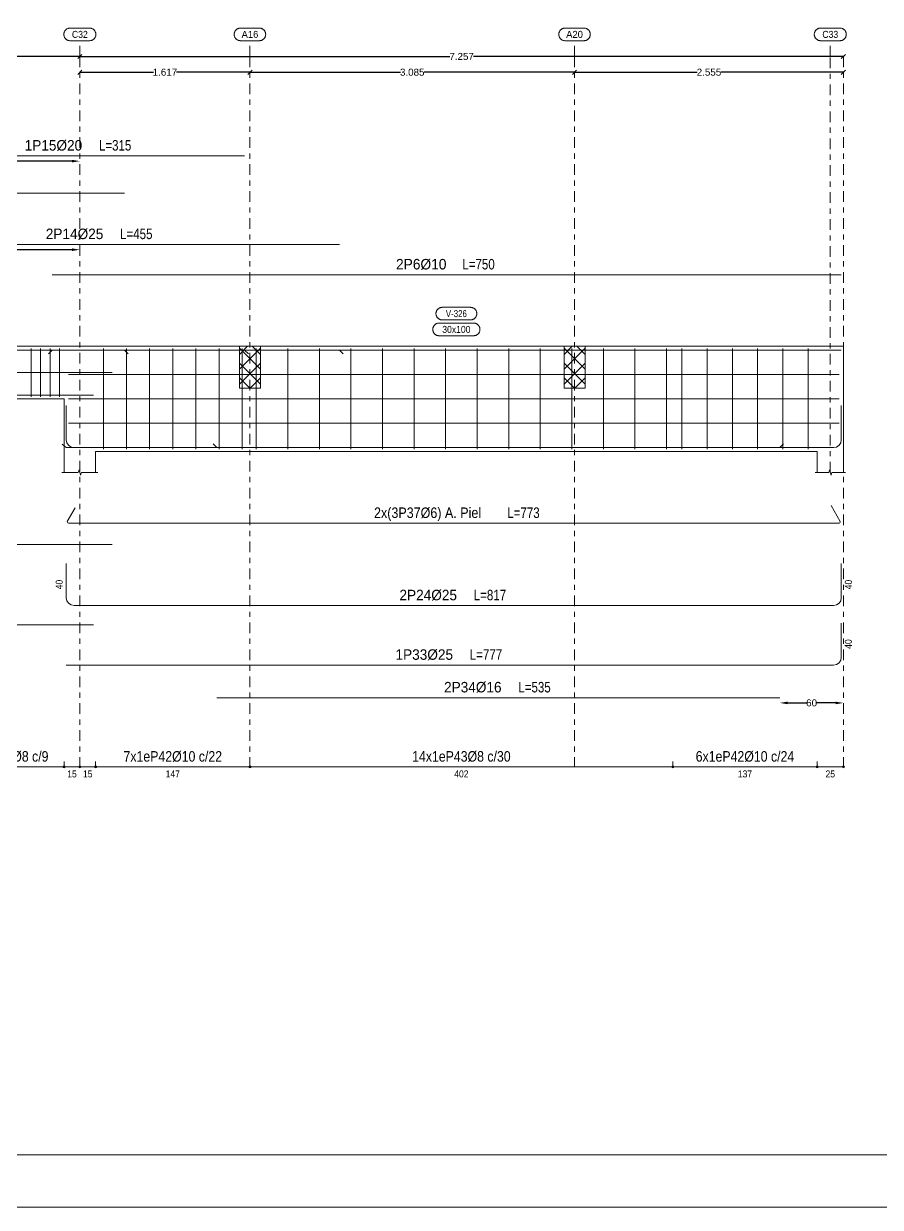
# Model space of a CAD drawing. Header units: millimetres. Extents: x 3 to 479, y -191 to 120.
# Drawn here: x 183.02 to 199.31, y 21.26 to 43.76 of the extents above; entities that cross this region are included whole.
import ezdxf
from ezdxf.enums import TextEntityAlignment as Align

# ---------------------------------------------------------------- set-up
doc = ezdxf.new("R2010")
doc.units = ezdxf.units.MM
doc.linetypes.add('CYPE_RAYAPUNTO', pattern=[0.4125, 0.2025, -0.105, 0, -0.105])
for name, color, linetype, lineweight in [('ALZ_ARM_LONG_ARM_TEXTOS', 3, 'Continuous', 9), ('ALZ_ARM_LONG_TXT_LONG', 3, 'Continuous', 9), ('ALZ_ARM_TRANS_TXT_EST', 3, 'Continuous', 9), ('ALZ_CONT_NUDOS', 122, 'Continuous', 9), ('ALZ_CONT_VIG_HORMIGON', 2, 'Continuous', 9), ('ALZ_COT_COT_ANCLAJES', 3, 'Continuous', 0), ('ALZ_COT_COT_ARM', 3, 'Continuous', 0), ('ALZ_COT_COT_EST', 3, 'Continuous', 0), ('ALZ_COT_COT_LIN_APOYOS', 2, 'CYPE_RAYAPUNTO', 0), ('ALZ_COT_LONGITUD_PROYECTADA', 122, 'Continuous', 0), ('ALZ_COT_TEXTOS_ESTRIBOS', 122, 'Continuous', 0), ('ALZ_REF_COT_LIN_AUX_COTA', 2, 'CYPE_RAYAPUNTO', 9), ('ALZ_REF_REF_NOMBRE', 3, 'Continuous', 9), ('ALZ_REF_REF_REFERENCIA', 3, 'Continuous', 9), ('ALZ_REF_TEXTO_REF_NOMBRE', 3, 'Continuous', 9), ('ALZ_REF_TEXTO_REF_REFERENCIA', 3, 'Continuous', 9), ('ARM_LONGITUDINAL_Ø10', 103, 'Continuous', 9), ('ARM_LONGITUDINAL_Ø12', 171, 'Continuous', 9), ('ARM_LONGITUDINAL_Ø16', 212, 'Continuous', 9), ('ARM_LONGITUDINAL_Ø20', 30, 'Continuous', 9), ('ARM_LONGITUDINAL_Ø25', 20, 'Continuous', 9), ('ARM_LONGITUDINAL_Ø6', 151, 'Continuous', 9), ('ARM_TRANSVERSAL_Ø10', 103, 'Continuous', 9), ('ARM_TRANSVERSAL_Ø8', 32, 'Continuous', 9), ('RECUAD_LIMITES', 2, 'Continuous', 0), ('RECUAD_MARCO', 1, 'Continuous', 20)]:
    doc.layers.add(name, color=color, linetype=linetype, lineweight=lineweight)
doc.styles.add('CYPETXT_0.2_romans', font='arial.ttf', dxfattribs={"height": 0.133333})
doc.styles.add('CYPETXT_romans', font='arial.ttf', dxfattribs={"height": 0.2})
doc.dimstyles.new('cype_arrow', dxfattribs={"dimtxt": 0.18, "dimasz": 0.15, "dimexe": 0.05, "dimexo": 0.05, "dimgap": 0, "dimtad": 0, "dimdec": 4, "dimzin": 0, "dimdsep": 46, "dimtxsty": 'CYPETXT_0.2_romans', "dimcen": 0.09, "dimadec": 0, "dimazin": 0, "dimtfac": 1, "dimtdec": 4, "dimtofl": 0, "dimtmove": 2, "dimatfit": 3, "dimfxl": 1, "dimtolj": 1, "dimtzin": 0, "dimarcsym": 0})
doc.dimstyles.new('cype_oblique', dxfattribs={"dimtxt": 0.18, "dimasz": 0.18, "dimexe": 0.05, "dimexo": 0.05, "dimgap": 0, "dimtad": 0, "dimdec": 4, "dimzin": 0, "dimdsep": 46, "dimtxsty": 'CYPETXT_0.2_romans', "dimblk": 'OBLIQUE', "dimtsz": 0.04, "dimcen": 0.09, "dimadec": 0, "dimazin": 0, "dimtfac": 1, "dimtdec": 4, "dimtofl": 0, "dimtmove": 2, "dimatfit": 3, "dimfxl": 1, "dimtolj": 1, "dimtzin": 0, "dimarcsym": 0})

# ---------------------------------------------------------------- blocks, each defined once
blk = doc.blocks.new('*D1128')
at = {"layer": 'ALZ_COT_LONGITUD_PROYECTADA', "color": 0, "lineweight": -2, "transparency": 16777216}
for p, q in [((184.05, 42.801), (184.13, 42.881)), ((184.09, 42.841), (185.488, 42.841)), ((187.323, 42.841), (185.925, 42.841)), ((187.283, 42.801), (187.363, 42.881))]:
    blk.add_line(p, q, dxfattribs=at)
at = {"layer": 'Defpoints', "color": 0, "transparency": 16777216}
for p in [(184.09, 42.841), (184.09, 42.841), (187.323, 42.841)]:
    blk.add_point(p, dxfattribs=at)
at = {"layer": 'ALZ_COT_LONGITUD_PROYECTADA', "color": 0, "transparency": 16777216, "insert": (185.707, 42.841), "char_height": 0.1333, "attachment_point": 5, "style": 'CYPETXT_0.2_romans'}
blk.add_mtext('\\A1;1.617', dxfattribs=at)
blk = doc.blocks.new('_OBLIQUE')
at = {"color": 0, "linetype": 'ByBlock', "lineweight": -2}
blk.add_line((-0.5, -0.5), (0.5, 0.5), dxfattribs=at)
blk = doc.blocks.new('*D1129')
at = {"layer": 'ALZ_COT_LONGITUD_PROYECTADA', "color": 0, "lineweight": -2, "transparency": 16777216}
for p, q in [((187.283, 42.801), (187.363, 42.881)), ((187.323, 42.841), (190.183, 42.841)), ((193.493, 42.841), (190.634, 42.841)), ((193.453, 42.801), (193.533, 42.881))]:
    blk.add_line(p, q, dxfattribs=at)
at = {"layer": 'Defpoints', "color": 0, "transparency": 16777216}
for p in [(187.323, 42.841), (187.323, 42.841), (193.493, 42.841)]:
    blk.add_point(p, dxfattribs=at)
at = {"layer": 'ALZ_COT_LONGITUD_PROYECTADA', "color": 0, "transparency": 16777216, "insert": (190.408, 42.841), "char_height": 0.1333, "attachment_point": 5, "style": 'CYPETXT_0.2_romans'}
blk.add_mtext('\\A1;3.085', dxfattribs=at)
blk = doc.blocks.new('*D1130')
at = {"layer": 'ALZ_COT_LONGITUD_PROYECTADA', "color": 0, "lineweight": -2, "transparency": 16777216}
for p, q in [((193.453, 42.801), (193.533, 42.881)), ((193.493, 42.841), (195.822, 42.841)), ((198.604, 42.841), (196.275, 42.841)), ((198.564, 42.801), (198.644, 42.881))]:
    blk.add_line(p, q, dxfattribs=at)
at = {"layer": 'Defpoints', "color": 0, "transparency": 16777216}
for p in [(193.493, 42.841), (193.493, 42.841), (198.604, 42.841)]:
    blk.add_point(p, dxfattribs=at)
at = {"layer": 'ALZ_COT_LONGITUD_PROYECTADA', "color": 0, "transparency": 16777216, "insert": (196.049, 42.841), "char_height": 0.1333, "attachment_point": 5, "style": 'CYPETXT_0.2_romans'}
blk.add_mtext('\\A1;2.555', dxfattribs=at)
blk = doc.blocks.new('*D1138')
at = {"layer": 'ALZ_COT_LONGITUD_PROYECTADA', "color": 0, "lineweight": -2, "transparency": 16777216}
for p, q in [((174.18, 43.101), (174.26, 43.181)), ((174.22, 43.141), (178.927, 43.141)), ((184.09, 43.141), (179.383, 43.141)), ((184.05, 43.101), (184.13, 43.181))]:
    blk.add_line(p, q, dxfattribs=at)
at = {"layer": 'Defpoints', "color": 0, "transparency": 16777216}
for p in [(174.22, 43.141), (174.22, 43.141), (184.09, 43.141)]:
    blk.add_point(p, dxfattribs=at)
at = {"layer": 'ALZ_COT_LONGITUD_PROYECTADA', "color": 0, "transparency": 16777216, "insert": (179.155, 43.141), "char_height": 0.1333, "attachment_point": 5, "style": 'CYPETXT_0.2_romans'}
blk.add_mtext('\\A1;4.935', dxfattribs=at)
blk = doc.blocks.new('*D1139')
at = {"layer": 'ALZ_COT_LONGITUD_PROYECTADA', "color": 0, "lineweight": -2, "transparency": 16777216}
for p, q in [((184.05, 43.101), (184.13, 43.181)), ((184.09, 43.141), (191.123, 43.141)), ((198.604, 43.141), (191.572, 43.141)), ((198.564, 43.101), (198.644, 43.181))]:
    blk.add_line(p, q, dxfattribs=at)
at = {"layer": 'Defpoints', "color": 0, "transparency": 16777216}
for p in [(184.09, 43.141), (184.09, 43.141), (198.604, 43.141)]:
    blk.add_point(p, dxfattribs=at)
at = {"layer": 'ALZ_COT_LONGITUD_PROYECTADA', "color": 0, "transparency": 16777216, "insert": (191.347, 43.141), "char_height": 0.1333, "attachment_point": 5, "style": 'CYPETXT_0.2_romans'}
blk.add_mtext('\\A1;7.257', dxfattribs=at)
blk = doc.blocks.new('*D1161')
at = {"layer": 'ALZ_COT_COT_ARM', "color": 0, "lineweight": -2, "transparency": 16777216}
for p, q in [((180.075, 39.467), (181.859, 39.467)), ((183.94, 39.467), (182.156, 39.467))]:
    blk.add_line(p, q, dxfattribs=at)
at = {"layer": 'ALZ_COT_COT_ARM', "color": 0, "transparency": 16777216}
for points in [[(180.075, 39.492), (180.075, 39.442), (179.925, 39.467)], [(183.94, 39.492), (183.94, 39.442), (184.09, 39.467)]]:
    blk.add_solid(points, dxfattribs=at)
at = {"layer": 'Defpoints', "color": 0, "transparency": 16777216}
for p in [(179.925, 39.467), (184.09, 39.467), (184.09, 39.467)]:
    blk.add_point(p, dxfattribs=at)
at = {"layer": 'ALZ_COT_COT_ARM', "color": 0, "transparency": 16777216, "insert": (182.007, 39.467), "char_height": 0.1333, "attachment_point": 5, "style": 'CYPETXT_0.2_romans'}
blk.add_mtext('\\A1;208', dxfattribs=at)
blk = doc.blocks.new('*D1162')
at = {"layer": 'ALZ_COT_COT_ARM', "color": 0, "lineweight": -2, "transparency": 16777216}
for p, q in [((181.073, 41.151), (182.365, 41.151)), ((183.94, 41.151), (182.648, 41.151))]:
    blk.add_line(p, q, dxfattribs=at)
at = {"layer": 'ALZ_COT_COT_ARM', "color": 0, "transparency": 16777216}
for points in [[(181.073, 41.176), (181.073, 41.126), (180.923, 41.151)], [(183.94, 41.176), (183.94, 41.126), (184.09, 41.151)]]:
    blk.add_solid(points, dxfattribs=at)
at = {"layer": 'Defpoints', "color": 0, "transparency": 16777216}
for p in [(180.923, 41.151), (184.09, 41.151), (184.09, 41.151)]:
    blk.add_point(p, dxfattribs=at)
at = {"layer": 'ALZ_COT_COT_ARM', "color": 0, "transparency": 16777216, "insert": (182.506, 41.151), "char_height": 0.1333, "attachment_point": 5, "style": 'CYPETXT_0.2_romans'}
blk.add_mtext('\\A1;158', dxfattribs=at)
blk = doc.blocks.new('*D1179')
at = {"layer": 'ALZ_COT_COT_ARM', "color": 0, "lineweight": -2, "transparency": 16777216}
for p, q in [((197.545, 30.848), (197.904, 30.848)), ((198.454, 30.848), (198.095, 30.848))]:
    blk.add_line(p, q, dxfattribs=at)
at = {"layer": 'ALZ_COT_COT_ARM', "color": 0, "transparency": 16777216}
for points in [[(197.545, 30.873), (197.545, 30.823), (197.395, 30.848)], [(198.454, 30.873), (198.454, 30.823), (198.604, 30.848)]]:
    blk.add_solid(points, dxfattribs=at)
at = {"layer": 'Defpoints', "color": 0, "transparency": 16777216}
for p in [(197.395, 30.848), (198.604, 30.848), (198.604, 30.848)]:
    blk.add_point(p, dxfattribs=at)
at = {"layer": 'ALZ_COT_COT_ARM', "color": 0, "transparency": 16777216, "insert": (198, 30.848), "char_height": 0.1333, "attachment_point": 5, "style": 'CYPETXT_0.2_romans'}
blk.add_mtext('\\A1;60', dxfattribs=at)

msp = doc.modelspace()

# ---------------------------------------------------------------- linework, layer by layer
at = {"layer": 'ALZ_CONT_NUDOS', "lineweight": 0}
for p, q in [((187.12333, 37.47589), (187.27825, 37.63081)), ((187.12333, 37.19304), (187.52333, 37.59304)), ((187.52333, 37.19304), (187.12333, 37.59304)), ((187.52333, 37.47589), (187.36841, 37.63081)), ((193.29333, 37.47589), (193.44825, 37.63081)), ((193.29333, 37.19304), (193.69333, 37.59304)), ((193.69333, 37.19304), (193.29333, 37.59304)), ((193.69333, 37.47589), (193.53841, 37.63081)), ((187.12333, 36.9102), (187.52333, 37.3102)), ((187.52333, 36.9102), (187.12333, 37.3102)), ((193.29333, 36.9102), (193.69333, 37.3102)), ((193.69333, 36.9102), (193.29333, 37.3102)), ((187.31989, 36.83081), (187.12333, 37.02736)), ((187.32678, 36.83081), (187.52333, 37.02736)), ((193.48988, 36.83081), (193.29333, 37.02736)), ((193.49678, 36.83081), (193.69333, 37.02736))]:
    msp.add_line(p, q, dxfattribs=at)
at = {"layer": 'ALZ_CONT_NUDOS'}
for p, q in [((183.79014, 36.63081), (183.79014, 35.23081)), ((184.39014, 35.63081), (184.39014, 35.23081)), ((198.10428, 35.63081), (198.10428, 35.23081)), ((198.60428, 35.63081), (198.60428, 35.23081))]:
    msp.add_line(p, q, dxfattribs=at)
for points in [[(183.79014, 37.63081), (184.39014, 37.63081)], [(198.10428, 37.63081), (198.60428, 37.63081), (198.60428, 35.63081)], [(183.75014, 35.23081), (184.06014, 35.23081), (184.07514, 35.28081), (184.10514, 35.18081), (184.12014, 35.23081), (184.43014, 35.23081)], [(198.06428, 35.23081), (198.32428, 35.23081), (198.33928, 35.28081), (198.36928, 35.18081), (198.38428, 35.23081), (198.64428, 35.23081)]]:
    msp.add_lwpolyline(points, dxfattribs=at)
at = {"layer": 'ALZ_CONT_NUDOS', "lineweight": 0}
for points in [[(187.12333, 37.63081), (187.12333, 36.83081), (187.52333, 36.83081), (187.52333, 37.63081), (187.12333, 37.63081)], [(193.29333, 37.63081), (193.29333, 36.83081), (193.69333, 36.83081), (193.69333, 37.63081), (193.29333, 37.63081)]]:
    msp.add_lwpolyline(points, close=True, dxfattribs=at)
at = {"layer": 'ALZ_CONT_VIG_HORMIGON'}
for p, q in [((174.62014, 37.63081), (183.79014, 37.63081)), ((184.39014, 37.63081), (187.32333, 37.63081)), ((187.32333, 37.63081), (193.49333, 37.63081)), ((193.49333, 37.63081), (198.10428, 37.63081)), ((174.62014, 36.63081), (183.79014, 36.63081)), ((184.39014, 35.63081), (187.32333, 35.63081)), ((187.32333, 35.63081), (193.49333, 35.63081)), ((193.49333, 35.63081), (198.10428, 35.63081))]:
    msp.add_line(p, q, dxfattribs=at)
at = {"layer": 'ALZ_COT_COT_EST'}
for p, q in [((183.79014, 29.63167), (183.79014, 29.73167)), ((184.09014, 29.63167), (184.09014, 29.73167)), ((184.39014, 29.63167), (184.39014, 29.73167)), ((187.32333, 29.63167), (187.32333, 29.73167)), ((195.36145, 29.63167), (195.36145, 29.73167)), ((198.10428, 29.63167), (198.10428, 29.73167))]:
    msp.add_line(p, q, dxfattribs=at)
for points in [[(181.45865, 29.63167), (183.79014, 29.63167), (183.79014, 29.73167)], [(183.79014, 29.63167), (184.09014, 29.63167), (184.09014, 29.73167)], [(184.09014, 29.63167), (184.39014, 29.63167), (184.39014, 29.73167)], [(184.39014, 29.63167), (187.32333, 29.63167), (187.32333, 29.73167)], [(187.32333, 29.63167), (195.36145, 29.63167), (195.36145, 29.73167)], [(195.36145, 29.63167), (198.10428, 29.63167), (198.10428, 29.73167)], [(198.10428, 29.63167), (198.60428, 29.63167), (198.60428, 29.73167)]]:
    msp.add_lwpolyline(points, dxfattribs=at)
for centre in [(183.79014, 29.63167), (183.79014, 29.63167), (184.09014, 29.63167), (184.09014, 29.63167), (184.39014, 29.63167), (184.39014, 29.63167), (187.32333, 29.63167), (187.32333, 29.63167), (195.36145, 29.63167), (195.36145, 29.63167), (198.10428, 29.63167), (198.10428, 29.63167), (198.60428, 29.63167)]:
    msp.add_circle(centre, 0.02, dxfattribs=at)
at = {"layer": 'ALZ_COT_COT_LIN_APOYOS'}
for p, q in [((184.09014, 43.1409), (184.09014, 29.63167)), ((184.09014, 43.1409), (184.09014, 29.63167)), ((187.32333, 43.1409), (187.32333, 29.63167)), ((193.49333, 43.1409), (193.49333, 29.63167)), ((198.60428, 43.1409), (198.60428, 29.63167)), ((198.60428, 43.1409), (198.60428, 29.63167))]:
    msp.add_line(p, q, dxfattribs=at)
at = {"layer": 'ALZ_REF_COT_LIN_AUX_COTA'}
for p, q in [((184.09014, 43.1409), (184.09014, 43.4409)), ((187.32333, 43.1409), (187.32333, 43.4409)), ((193.49333, 43.1409), (193.49333, 43.4409)), ((198.35428, 43.1409), (198.35428, 43.4409)), ((198.35428, 35.23081), (198.35428, 43.1409))]:
    msp.add_line(p, q, dxfattribs=at)
at = {"layer": 'ALZ_REF_REF_NOMBRE'}
for points in [[(191.51521, 38.37081), (191.52322, 38.37054), (191.5312, 38.36974), (191.53911, 38.3684), (191.54691, 38.36654), (191.55457, 38.36417), (191.56205, 38.36129), (191.56933, 38.35791), (191.57636, 38.35406), (191.58312, 38.34974), (191.58958, 38.34498), (191.5957, 38.33981), (191.60147, 38.33423), (191.60685, 38.32828), (191.61182, 38.32199), (191.61635, 38.31538), (191.62044, 38.30848), (191.62406, 38.30132), (191.62719, 38.29394), (191.62982, 38.28636), (191.63194, 38.27863), (191.63354, 38.27077), (191.6346, 38.26282), (191.63514, 38.25482), (191.63514, 38.2468), (191.6346, 38.2388), (191.63354, 38.23085), (191.63194, 38.22299), (191.62982, 38.21525), (191.62719, 38.20768), (191.62406, 38.2003), (191.62044, 38.19314), (191.61635, 38.18624), (191.61182, 38.17963), (191.60685, 38.17333), (191.60147, 38.16738), (191.5957, 38.16181), (191.58958, 38.15663), (191.58312, 38.15188), (191.57636, 38.14756), (191.56933, 38.14371), (191.56205, 38.14033), (191.55457, 38.13745), (191.54691, 38.13507), (191.53911, 38.13321), (191.5312, 38.13188), (191.52322, 38.13108), (191.51521, 38.13081), (190.97921, 38.13081), (190.97119, 38.13108), (190.96321, 38.13188), (190.95531, 38.13321), (190.9475, 38.13507), (190.93984, 38.13745), (190.93236, 38.14033), (190.92509, 38.14371), (190.91805, 38.14756), (190.91129, 38.15188), (190.90484, 38.15663), (190.89871, 38.16181), (190.89295, 38.16738), (190.88757, 38.17333), (190.8826, 38.17963), (190.87806, 38.18624), (190.87397, 38.19314), (190.87036, 38.2003), (190.86723, 38.20768), (190.8646, 38.21525), (190.86248, 38.22299), (190.86088, 38.23085), (190.85981, 38.2388), (190.85927, 38.2468), (190.85927, 38.25482), (190.85981, 38.26282), (190.86088, 38.27077), (190.86248, 38.27863), (190.8646, 38.28636), (190.86723, 38.29394), (190.87036, 38.30132), (190.87397, 38.30848), (190.87806, 38.31538), (190.8826, 38.32199), (190.88757, 38.32828), (190.89295, 38.33423), (190.89871, 38.33981), (190.90484, 38.34498), (190.91129, 38.34974), (190.91805, 38.35406), (190.92509, 38.35791), (190.93236, 38.36129), (190.93984, 38.36417), (190.9475, 38.36654), (190.95531, 38.3684), (190.96321, 38.36974), (190.97119, 38.37054), (190.97921, 38.37081), (191.51521, 38.37081)], [(191.57621, 38.07081), (191.58422, 38.07054), (191.5922, 38.06974), (191.60011, 38.0684), (191.60791, 38.06654), (191.61557, 38.06417), (191.62305, 38.06129), (191.63033, 38.05791), (191.63736, 38.05406), (191.64412, 38.04974), (191.65058, 38.04498), (191.6567, 38.03981), (191.66247, 38.03423), (191.66785, 38.02828), (191.67282, 38.02199), (191.67735, 38.01538), (191.68144, 38.00848), (191.68506, 38.00132), (191.68819, 37.99394), (191.69082, 37.98636), (191.69294, 37.97863), (191.69454, 37.97077), (191.6956, 37.96282), (191.69614, 37.95482), (191.69614, 37.9468), (191.6956, 37.9388), (191.69454, 37.93085), (191.69294, 37.92299), (191.69082, 37.91525), (191.68819, 37.90768), (191.68506, 37.9003), (191.68144, 37.89314), (191.67735, 37.88624), (191.67282, 37.87963), (191.66785, 37.87333), (191.66247, 37.86738), (191.6567, 37.86181), (191.65058, 37.85663), (191.64412, 37.85188), (191.63736, 37.84756), (191.63033, 37.84371), (191.62305, 37.84033), (191.61557, 37.83745), (191.60791, 37.83507), (191.60011, 37.83321), (191.5922, 37.83188), (191.58422, 37.83108), (191.57621, 37.83081), (190.91821, 37.83081), (190.91019, 37.83108), (190.90221, 37.83188), (190.89431, 37.83321), (190.8865, 37.83507), (190.87884, 37.83745), (190.87136, 37.84033), (190.86409, 37.84371), (190.85705, 37.84756), (190.85029, 37.85188), (190.84384, 37.85663), (190.83771, 37.86181), (190.83195, 37.86738), (190.82657, 37.87333), (190.8216, 37.87963), (190.81706, 37.88624), (190.81297, 37.89314), (190.80936, 37.9003), (190.80623, 37.90768), (190.8036, 37.91525), (190.80148, 37.92299), (190.79988, 37.93085), (190.79881, 37.9388), (190.79827, 37.9468), (190.79827, 37.95482), (190.79881, 37.96282), (190.79988, 37.97077), (190.80148, 37.97863), (190.8036, 37.98636), (190.80623, 37.99394), (190.80936, 38.00132), (190.81297, 38.00848), (190.81706, 38.01538), (190.8216, 38.02199), (190.82657, 38.02828), (190.83195, 38.03423), (190.83771, 38.03981), (190.84384, 38.04498), (190.85029, 38.04974), (190.85705, 38.05406), (190.86409, 38.05791), (190.87136, 38.06129), (190.87884, 38.06417), (190.8865, 38.06654), (190.89431, 38.0684), (190.90221, 38.06974), (190.91019, 38.07054), (190.91821, 38.07081), (191.57621, 38.07081)]]:
    msp.add_lwpolyline(points, close=True, dxfattribs=at)
at = {"layer": 'ALZ_REF_REF_REFERENCIA'}
for points in [[(184.27414, 43.6809), (184.28215, 43.68064), (184.29013, 43.67983), (184.29804, 43.6785), (184.30584, 43.67664), (184.3135, 43.67426), (184.32098, 43.67138), (184.32826, 43.66801), (184.33529, 43.66415), (184.34205, 43.65984), (184.34851, 43.65508), (184.35463, 43.6499), (184.3604, 43.64433), (184.36578, 43.63838), (184.37075, 43.63208), (184.37529, 43.62547), (184.37937, 43.61857), (184.38299, 43.61142), (184.38612, 43.60403), (184.38875, 43.59646), (184.39087, 43.58872), (184.39247, 43.58086), (184.39354, 43.57291), (184.39407, 43.56491), (184.39407, 43.55689), (184.39354, 43.54889), (184.39247, 43.54094), (184.39087, 43.53308), (184.38875, 43.52535), (184.38612, 43.51777), (184.38299, 43.51039), (184.37937, 43.50323), (184.37529, 43.49633), (184.37075, 43.48972), (184.36578, 43.48343), (184.3604, 43.47748), (184.35463, 43.47191), (184.34851, 43.46673), (184.34205, 43.46197), (184.33529, 43.45766), (184.32826, 43.4538), (184.32098, 43.45043), (184.3135, 43.44754), (184.30584, 43.44517), (184.29804, 43.44331), (184.29013, 43.44197), (184.28215, 43.44117), (184.27414, 43.4409), (183.90614, 43.4409), (183.89812, 43.44117), (183.89014, 43.44197), (183.88224, 43.44331), (183.87443, 43.44517), (183.86677, 43.44754), (183.85929, 43.45043), (183.85202, 43.4538), (183.84498, 43.45766), (183.83822, 43.46197), (183.83177, 43.46673), (183.82564, 43.47191), (183.81988, 43.47748), (183.8145, 43.48343), (183.80953, 43.48972), (183.80499, 43.49633), (183.8009, 43.50323), (183.79729, 43.51039), (183.79416, 43.51777), (183.79153, 43.52535), (183.78941, 43.53308), (183.78781, 43.54094), (183.78674, 43.54889), (183.7862, 43.55689), (183.7862, 43.56491), (183.78674, 43.57291), (183.78781, 43.58086), (183.78941, 43.58872), (183.79153, 43.59646), (183.79416, 43.60403), (183.79729, 43.61142), (183.8009, 43.61857), (183.80499, 43.62547), (183.80953, 43.63208), (183.8145, 43.63838), (183.81988, 43.64433), (183.82564, 43.6499), (183.83177, 43.65508), (183.83822, 43.65984), (183.84498, 43.66415), (183.85202, 43.66801), (183.85929, 43.67138), (183.86677, 43.67426), (183.87443, 43.67664), (183.88224, 43.6785), (183.89014, 43.67983), (183.89812, 43.68064), (183.90614, 43.6809), (184.27414, 43.6809)], [(187.50233, 43.6809), (187.51035, 43.68064), (187.51833, 43.67983), (187.52624, 43.6785), (187.53404, 43.67664), (187.5417, 43.67426), (187.54918, 43.67138), (187.55645, 43.66801), (187.56349, 43.66415), (187.57025, 43.65984), (187.5767, 43.65508), (187.58283, 43.6499), (187.58859, 43.64433), (187.59397, 43.63838), (187.59894, 43.63208), (187.60348, 43.62547), (187.60757, 43.61857), (187.61118, 43.61142), (187.61431, 43.60403), (187.61695, 43.59646), (187.61906, 43.58872), (187.62066, 43.58086), (187.62173, 43.57291), (187.62227, 43.56491), (187.62227, 43.55689), (187.62173, 43.54889), (187.62066, 43.54094), (187.61906, 43.53308), (187.61695, 43.52535), (187.61431, 43.51777), (187.61118, 43.51039), (187.60757, 43.50323), (187.60348, 43.49633), (187.59894, 43.48972), (187.59397, 43.48343), (187.58859, 43.47748), (187.58283, 43.47191), (187.5767, 43.46673), (187.57025, 43.46197), (187.56349, 43.45766), (187.55645, 43.4538), (187.54918, 43.45043), (187.5417, 43.44754), (187.53404, 43.44517), (187.52624, 43.44331), (187.51833, 43.44197), (187.51035, 43.44117), (187.50233, 43.4409), (187.14433, 43.4409), (187.13632, 43.44117), (187.12834, 43.44197), (187.12043, 43.44331), (187.11263, 43.44517), (187.10497, 43.44754), (187.09749, 43.45043), (187.09021, 43.4538), (187.08318, 43.45766), (187.07642, 43.46197), (187.06996, 43.46673), (187.06384, 43.47191), (187.05807, 43.47748), (187.0527, 43.48343), (187.04772, 43.48972), (187.04319, 43.49633), (187.0391, 43.50323), (187.03548, 43.51039), (187.03235, 43.51777), (187.02972, 43.52535), (187.0276, 43.53308), (187.026, 43.54094), (187.02494, 43.54889), (187.0244, 43.55689), (187.0244, 43.56491), (187.02494, 43.57291), (187.026, 43.58086), (187.0276, 43.58872), (187.02972, 43.59646), (187.03235, 43.60403), (187.03548, 43.61142), (187.0391, 43.61857), (187.04319, 43.62547), (187.04772, 43.63208), (187.0527, 43.63838), (187.05807, 43.64433), (187.06384, 43.6499), (187.06996, 43.65508), (187.07642, 43.65984), (187.08318, 43.66415), (187.09021, 43.66801), (187.09749, 43.67138), (187.10497, 43.67426), (187.11263, 43.67664), (187.12043, 43.6785), (187.12834, 43.67983), (187.13632, 43.68064), (187.14433, 43.6809), (187.50233, 43.6809)], [(193.67233, 43.6809), (193.68035, 43.68064), (193.68833, 43.67983), (193.69623, 43.6785), (193.70404, 43.67664), (193.71169, 43.67426), (193.71918, 43.67138), (193.72645, 43.66801), (193.73349, 43.66415), (193.74025, 43.65984), (193.7467, 43.65508), (193.75283, 43.6499), (193.75859, 43.64433), (193.76397, 43.63838), (193.76894, 43.63208), (193.77348, 43.62547), (193.77757, 43.61857), (193.78118, 43.61142), (193.78431, 43.60403), (193.78694, 43.59646), (193.78906, 43.58872), (193.79066, 43.58086), (193.79173, 43.57291), (193.79226, 43.56491), (193.79226, 43.55689), (193.79173, 43.54889), (193.79066, 43.54094), (193.78906, 43.53308), (193.78694, 43.52535), (193.78431, 43.51777), (193.78118, 43.51039), (193.77757, 43.50323), (193.77348, 43.49633), (193.76894, 43.48972), (193.76397, 43.48343), (193.75859, 43.47748), (193.75283, 43.47191), (193.7467, 43.46673), (193.74025, 43.46197), (193.73349, 43.45766), (193.72645, 43.4538), (193.71918, 43.45043), (193.71169, 43.44754), (193.70404, 43.44517), (193.69623, 43.44331), (193.68833, 43.44197), (193.68035, 43.44117), (193.67233, 43.4409), (193.31433, 43.4409), (193.30632, 43.44117), (193.29834, 43.44197), (193.29043, 43.44331), (193.28263, 43.44517), (193.27497, 43.44754), (193.26749, 43.45043), (193.26021, 43.4538), (193.25318, 43.45766), (193.24642, 43.46197), (193.23996, 43.46673), (193.23384, 43.47191), (193.22807, 43.47748), (193.22269, 43.48343), (193.21772, 43.48972), (193.21318, 43.49633), (193.2091, 43.50323), (193.20548, 43.51039), (193.20235, 43.51777), (193.19972, 43.52535), (193.1976, 43.53308), (193.196, 43.54094), (193.19493, 43.54889), (193.1944, 43.55689), (193.1944, 43.56491), (193.19493, 43.57291), (193.196, 43.58086), (193.1976, 43.58872), (193.19972, 43.59646), (193.20235, 43.60403), (193.20548, 43.61142), (193.2091, 43.61857), (193.21318, 43.62547), (193.21772, 43.63208), (193.22269, 43.63838), (193.22807, 43.64433), (193.23384, 43.6499), (193.23996, 43.65508), (193.24642, 43.65984), (193.25318, 43.66415), (193.26021, 43.66801), (193.26749, 43.67138), (193.27497, 43.67426), (193.28263, 43.67664), (193.29043, 43.6785), (193.29834, 43.67983), (193.30632, 43.68064), (193.31433, 43.6809), (193.67233, 43.6809)], [(198.53828, 43.6809), (198.54629, 43.68064), (198.55427, 43.67983), (198.56218, 43.6785), (198.56998, 43.67664), (198.57764, 43.67426), (198.58512, 43.67138), (198.5924, 43.66801), (198.59943, 43.66415), (198.60619, 43.65984), (198.61265, 43.65508), (198.61877, 43.6499), (198.62454, 43.64433), (198.62992, 43.63838), (198.63489, 43.63208), (198.63942, 43.62547), (198.64351, 43.61857), (198.64713, 43.61142), (198.65026, 43.60403), (198.65289, 43.59646), (198.65501, 43.58872), (198.65661, 43.58086), (198.65767, 43.57291), (198.65821, 43.56491), (198.65821, 43.55689), (198.65767, 43.54889), (198.65661, 43.54094), (198.65501, 43.53308), (198.65289, 43.52535), (198.65026, 43.51777), (198.64713, 43.51039), (198.64351, 43.50323), (198.63942, 43.49633), (198.63489, 43.48972), (198.62992, 43.48343), (198.62454, 43.47748), (198.61877, 43.47191), (198.61265, 43.46673), (198.60619, 43.46197), (198.59943, 43.45766), (198.5924, 43.4538), (198.58512, 43.45043), (198.57764, 43.44754), (198.56998, 43.44517), (198.56218, 43.44331), (198.55427, 43.44197), (198.54629, 43.44117), (198.53828, 43.4409), (198.17028, 43.4409), (198.16226, 43.44117), (198.15428, 43.44197), (198.14637, 43.44331), (198.13857, 43.44517), (198.13091, 43.44754), (198.12343, 43.45043), (198.11616, 43.4538), (198.10912, 43.45766), (198.10236, 43.46197), (198.09591, 43.46673), (198.08978, 43.47191), (198.08402, 43.47748), (198.07864, 43.48343), (198.07367, 43.48972), (198.06913, 43.49633), (198.06504, 43.50323), (198.06143, 43.51039), (198.0583, 43.51777), (198.05566, 43.52535), (198.05355, 43.53308), (198.05195, 43.54094), (198.05088, 43.54889), (198.05034, 43.55689), (198.05034, 43.56491), (198.05088, 43.57291), (198.05195, 43.58086), (198.05355, 43.58872), (198.05566, 43.59646), (198.0583, 43.60403), (198.06143, 43.61142), (198.06504, 43.61857), (198.06913, 43.62547), (198.07367, 43.63208), (198.07864, 43.63838), (198.08402, 43.64433), (198.08978, 43.6499), (198.09591, 43.65508), (198.10236, 43.65984), (198.10912, 43.66415), (198.11616, 43.66801), (198.12343, 43.67138), (198.13091, 43.67426), (198.13857, 43.67664), (198.14637, 43.6785), (198.15428, 43.67983), (198.16226, 43.68064), (198.17028, 43.6809), (198.53828, 43.6809)]]:
    msp.add_lwpolyline(points, close=True, dxfattribs=at)
at = {"layer": 'ARM_LONGITUDINAL_Ø10'}
msp.add_line((183.56428, 37.55881), (183.49357, 37.4881), dxfattribs=at)
for points in [[(198.56428, 38.99081), (183.56428, 38.99081)], [(198.56428, 37.55881), (183.56428, 37.55881)]]:
    msp.add_lwpolyline(points, dxfattribs=at)
at = {"layer": 'ARM_LONGITUDINAL_Ø12'}
msp.add_line((184.93827, 37.55881), (185.00898, 37.4881), dxfattribs=at)
for points in [[(173.53827, 40.53922), (184.93827, 40.53922)], [(173.53827, 37.55881), (184.93827, 37.55881)], [(173.86014, 36.70281), (184.35014, 36.70281)], [(173.86014, 32.33452), (184.35014, 32.33452)]]:
    msp.add_lwpolyline(points, dxfattribs=at)
at = {"layer": 'ARM_LONGITUDINAL_Ø16'}
for p, q in [((186.69489, 35.70281), (186.62418, 35.77352)), ((197.39489, 35.70281), (197.4656, 35.77352))]:
    msp.add_line(p, q, dxfattribs=at)
for points in [[(186.69489, 35.70281), (197.39489, 35.70281)], [(186.69489, 30.94779), (197.39489, 30.94779)]]:
    msp.add_lwpolyline(points, dxfattribs=at)
at = {"layer": 'ARM_LONGITUDINAL_Ø20'}
msp.add_line((187.22261, 37.55881), (187.29332, 37.4881), dxfattribs=at)
for points in [[(180.92261, 41.25141), (187.22261, 41.25141)], [(180.92261, 37.55881), (187.22261, 37.55881)]]:
    msp.add_lwpolyline(points, dxfattribs=at)
at = {"layer": 'ARM_LONGITUDINAL_Ø25'}
for p, q in [((189.02482, 37.55881), (189.09553, 37.4881)), ((183.83014, 35.70281), (183.7557, 35.76958))]:
    msp.add_line(p, q, dxfattribs=at)
for points in [[(179.92482, 39.56743), (189.02482, 39.56743)], [(179.92482, 37.55881), (189.02482, 37.55881)], [(198.56428, 36.50281), (198.56428, 35.85281), (198.55286, 35.79541), (198.52034, 35.74674), (198.47168, 35.71423), (198.41428, 35.70281), (183.98014, 35.70281), (183.92274, 35.71423), (183.87407, 35.74674), (183.84156, 35.79541), (183.83014, 35.85281), (183.83014, 36.50281)], [(198.56428, 36.50281), (198.56428, 35.85281), (198.55286, 35.79541), (198.52034, 35.74674), (198.47168, 35.71423), (198.41428, 35.70281), (183.83014, 35.70281)], [(198.56428, 33.49965), (198.56428, 32.84965), (198.55286, 32.79225), (198.52034, 32.74358), (198.47168, 32.71107), (198.41428, 32.69965), (183.98014, 32.69965), (183.92274, 32.71107), (183.87407, 32.74358), (183.84156, 32.79225), (183.83014, 32.84965), (183.83014, 33.49965)], [(198.56428, 32.36779), (198.56428, 31.71779), (198.55286, 31.66039), (198.52034, 31.61173), (198.47168, 31.57921), (198.41428, 31.56779), (183.83014, 31.56779)]]:
    msp.add_lwpolyline(points, dxfattribs=at)
at = {"layer": 'ARM_LONGITUDINAL_Ø6'}
for points in [[(173.60514, 37.13081), (184.70514, 37.13081)], [(183.87171, 37.09481), (198.52271, 37.09481)], [(183.87171, 36.63081), (198.52271, 36.63081)], [(183.87171, 36.16681), (198.52271, 36.16681)], [(184.00014, 34.5594), (183.85092, 34.30095), (183.85343, 34.28673), (183.86065, 34.27423), (183.87171, 34.26495), (198.52271, 34.26495), (198.53377, 34.27423), (198.54099, 34.28673), (198.54349, 34.30095), (198.36928, 34.6027)], [(173.60514, 33.86318), (184.70514, 33.86318)]]:
    msp.add_lwpolyline(points, dxfattribs=at)
at = {"layer": 'ARM_TRANSVERSAL_Ø10'}
for p, q in [((184.53674, 37.59081), (184.53674, 35.67081)), ((184.97674, 37.59081), (184.97674, 35.67081)), ((185.41674, 37.59081), (185.41674, 35.67081)), ((185.85674, 37.59081), (185.85674, 35.67081)), ((186.29674, 37.59081), (186.29674, 35.67081)), ((186.73674, 37.59081), (186.73674, 35.67081)), ((187.17674, 37.59081), (187.17674, 35.67081)), ((195.53286, 37.59081), (195.53286, 35.67081)), ((196.01286, 37.59081), (196.01286, 35.67081)), ((196.49286, 37.59081), (196.49286, 35.67081)), ((196.97286, 37.59081), (196.97286, 35.67081)), ((197.45286, 37.59081), (197.45286, 35.67081)), ((197.93286, 37.59081), (197.93286, 35.67081))]:
    msp.add_line(p, q, dxfattribs=at)
at = {"layer": 'ARM_TRANSVERSAL_Ø8'}
for p, q in [((183.16439, 37.59081), (183.16439, 36.67081)), ((183.34439, 37.59081), (183.34439, 36.67081)), ((183.52439, 37.59081), (183.52439, 36.67081)), ((183.70439, 37.59081), (183.70439, 36.67081)), ((187.44239, 37.59081), (187.44239, 35.67081)), ((188.04239, 37.59081), (188.04239, 35.67081)), ((188.64239, 37.59081), (188.64239, 35.67081)), ((189.24239, 37.59081), (189.24239, 35.67081)), ((189.84239, 37.59081), (189.84239, 35.67081)), ((190.44239, 37.59081), (190.44239, 35.67081)), ((191.04239, 37.59081), (191.04239, 35.67081)), ((191.64239, 37.59081), (191.64239, 35.67081)), ((192.24239, 37.59081), (192.24239, 35.67081)), ((192.84239, 37.59081), (192.84239, 35.67081)), ((193.44239, 37.59081), (193.44239, 35.67081)), ((194.04239, 37.59081), (194.04239, 35.67081)), ((194.64239, 37.59081), (194.64239, 35.67081)), ((195.24239, 37.59081), (195.24239, 35.67081))]:
    msp.add_line(p, q, dxfattribs=at)
at = {"layer": 'RECUAD_LIMITES'}
msp.add_lwpolyline([(100.33093, 21.25684), (233.53093, 21.25684), (233.53093, 63.75684), (100.33093, 63.75684), (100.33093, 21.25684)], close=True, dxfattribs=at)
at = {"layer": 'RECUAD_MARCO'}
msp.add_lwpolyline([(102.83093, 22.25684), (232.53093, 22.25684), (232.53093, 62.75684), (102.83093, 62.75684), (102.83093, 22.25684)], close=True, dxfattribs=at)

# ---------------------------------------------------------------- texts
at = {"layer": 'ALZ_ARM_LONG_ARM_TEXTOS', "style": 'CYPETXT_romans'}
for s, width, p in [('1P15%%c20', 0.92633, (183.58761, 41.35141)), ('2P14%%c25', 0.92633, (183.98982, 39.66743)), ('2P6%%c10', 0.935124, (190.57928, 39.09081)), ('2x(3P37%%c6) A. Piel', 0.851134, (190.69971, 34.36495)), ('2P24%%c25', 0.92633, (190.71221, 32.79965)), ('1P33%%c25', 0.92633, (190.63721, 31.66779)), ('2P34%%c16', 0.92633, (191.55989, 31.04779))]:
    msp.add_text(s, height=0.2, dxfattribs=dict(at, width=width)).set_placement(p, align=Align.CENTER)
at = {"layer": 'ALZ_ARM_LONG_TXT_LONG', "style": 'CYPETXT_romans', "width": 0.785606}
for s, p in [(' L=315', (184.73011, 41.35141)), (' L=455', (185.13232, 39.66743)), (' L=750', (191.63778, 39.09081)), (' L=773', (192.49171, 34.36495)), (' L=817', (191.85471, 32.79965)), (' L=777', (191.77971, 31.66779)), (' L=535', (192.70239, 31.04779))]:
    msp.add_text(s, height=0.2, dxfattribs=at).set_placement(p, align=Align.CENTER)
at = {"layer": 'ALZ_ARM_TRANS_TXT_EST', "style": 'CYPETXT_romans'}
for s, width, p in [('13x1eP38%%c8 c/9', 0.835132, (182.62439, 29.73167)), ('7x1eP42%%c10 c/22', 0.837616, (185.85674, 29.73167)), ('14x1eP43%%c8 c/30', 0.837616, (191.34239, 29.73167)), ('6x1eP42%%c10 c/24', 0.837616, (196.73286, 29.73167))]:
    msp.add_text(s, height=0.2, dxfattribs=dict(at, width=width)).set_placement(p, align=Align.CENTER)
at = {"layer": 'ALZ_COT_COT_ANCLAJES', "style": 'CYPETXT_romans', "width": 0.872274}
msp.add_text('40', height=0.133333, rotation=90, dxfattribs=at).set_placement((183.76347, 33.09965), align=Align.CENTER)
for p in [(198.63094, 33.09965), (198.63094, 31.96779)]:
    msp.add_text('40', height=0.133333, rotation=90, dxfattribs=at).set_placement(p, align=Align.TOP_CENTER)
at = {"layer": 'ALZ_COT_TEXTOS_ESTRIBOS', "style": 'CYPETXT_romans', "width": 0.872274}
for s, p in [('15', (183.94014, 29.56501)), ('15', (184.24014, 29.56501)), ('147', (185.85674, 29.56501)), ('402', (191.34239, 29.56501)), ('137', (196.73286, 29.56501)), ('25', (198.35428, 29.56501))]:
    msp.add_text(s, height=0.133333, dxfattribs=at).set_placement(p, align=Align.TOP_CENTER)
at = {"layer": 'ALZ_REF_TEXTO_REF_NOMBRE', "style": 'CYPETXT_romans'}
for s, width, p in [('V-326', 0.803518, (191.24721, 38.25081)), ('30x100', 0.875466, (191.24721, 37.95081))]:
    msp.add_text(s, height=0.133333, dxfattribs=dict(at, width=width)).set_placement(p, align=Align.MIDDLE_CENTER)
at = {"layer": 'ALZ_REF_TEXTO_REF_REFERENCIA', "style": 'CYPETXT_romans'}
for s, width, p in [('C32', 0.8832, (184.09014, 43.5609)), ('A16', 0.960644, (187.32333, 43.5609)), ('A20', 0.960644, (193.49333, 43.5609)), ('C33', 0.8832, (198.35428, 43.5609))]:
    msp.add_text(s, height=0.133333, dxfattribs=dict(at, width=width)).set_placement(p, align=Align.MIDDLE_CENTER)

# ---------------------------------------------------------------- dimensions: what is measured, and where the dimension line sits
at = {"layer": 'ALZ_COT_COT_ARM'}
for p1, p2, text, picture, middle in [((180.92261, 41.15141), (184.09014, 41.15141), '158', '*D1162', (182.50637, 41.15141)), ((179.92482, 39.46743), (184.09014, 39.46743), '208', '*D1161', (182.00748, 39.46743)), ((197.39489, 30.84779), (198.60428, 30.84779), '60', '*D1179', (197.99958, 30.84779))]:
    dim = msp.add_aligned_dim(p1=p1, p2=p2, distance=0, text=text, dimstyle='cype_arrow', override={"dimexe": 0, "dimexo": 0}, dxfattribs=at)
    dim.commit()
    dim.dimension.update_dxf_attribs({"geometry": picture, "text_midpoint": middle})
at = {"layer": 'ALZ_COT_LONGITUD_PROYECTADA'}
for p1, p2, text, picture, middle in [((184.09014, 43.1409), (174.22014, 43.1409), '4.935', '*D1138', (179.15514, 43.1409)), ((198.60428, 43.1409), (184.09014, 43.1409), '7.257', '*D1139', (191.34721, 43.1409)), ((187.32333, 42.8409), (184.09014, 42.8409), '1.617', '*D1128', (185.70674, 42.8409)), ((193.49333, 42.8409), (187.32333, 42.8409), '3.085', '*D1129', (190.40833, 42.8409)), ((198.60428, 42.8409), (193.49333, 42.8409), '2.555', '*D1130', (196.0488, 42.8409))]:
    dim = msp.add_aligned_dim(p1=p1, p2=p2, distance=0, text=text, dimstyle='cype_oblique', override={"dimexe": 0, "dimexo": 0}, dxfattribs=at)
    dim.commit()
    dim.dimension.update_dxf_attribs({"geometry": picture, "text_midpoint": middle})

doc.saveas('drawing.dxf')
